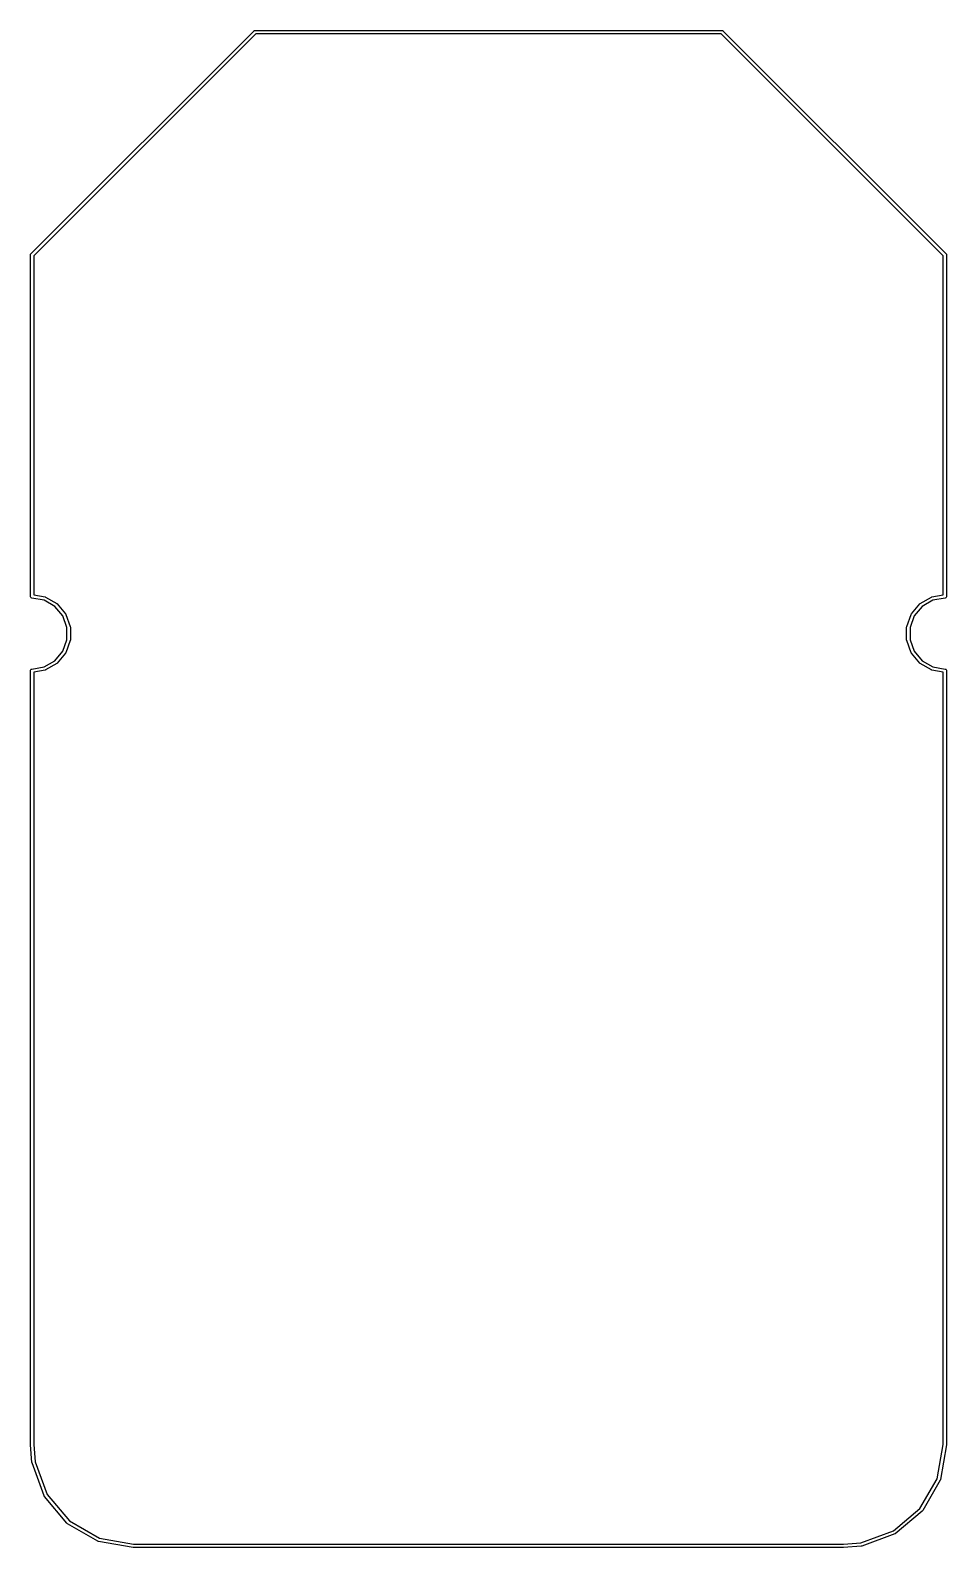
# Model space of a CAD drawing. Extents: x 0 to 27.1, y -44.9 to 0.
import ezdxf

# ---------------------------------------------------------------- set-up
doc = ezdxf.new("R2010")
doc.units = 0
doc.header["$MEASUREMENT"] = 0
doc.layers.add('BLACK', color=7, linetype='CONTINUOUS')

msp = doc.modelspace()

# ---------------------------------------------------------------- linework, layer by layer
at = {"layer": 'Black'}
for p, q in [((6.64783, -0.000382), (6.65, 0)), ((6.65, 0), (20.45, 0)), ((20.45, 0), (20.4522, -0.000382)), ((0.014645, -6.61464), (6.61464, -0.014644)), ((6.67071, -0.1), (0.1, -6.67071)), ((6.61464, -0.014644), (6.61645, -0.013381)), ((6.61645, -0.013381), (6.61786, -0.011698)), ((6.61786, -0.011698), (6.62351, -0.008435)), ((6.62351, -0.008435), (6.62887, -0.004684)), ((6.62887, -0.004684), (6.63099, -0.004114)), ((6.63099, -0.004114), (6.6329, -0.003015)), ((6.6329, -0.003015), (6.63933, -0.001881)), ((6.63933, -0.001881), (6.64564, -0.00019)), ((6.64564, -0.00019), (6.64783, -0.000382)), ((20.4293, -0.1), (6.67071, -0.1)), ((27, -6.67071), (20.4293, -0.1)), ((20.4522, -0.000382), (20.4544, -0.000191)), ((20.4544, -0.000191), (20.4607, -0.00188)), ((20.4607, -0.00188), (20.4671, -0.003015)), ((20.4671, -0.003015), (20.469, -0.004115)), ((20.469, -0.004115), (20.4711, -0.004684)), ((20.4711, -0.004684), (20.4765, -0.008433)), ((20.4765, -0.008433), (20.4821, -0.011698)), ((20.4821, -0.011698), (20.4836, -0.013383)), ((20.4836, -0.013383), (20.4854, -0.014645)), ((20.4854, -0.014645), (27.0854, -6.61464)), ((0, -6.65), (0.000382, -6.64783)), ((0, -16.75), (0, -6.65)), ((0.000191, -6.64564), (0.00188, -6.63934)), ((0.000382, -6.64783), (0.000191, -6.64564)), ((0.00188, -6.63934), (0.003015, -6.6329)), ((0.003015, -6.6329), (0.004115, -6.63099)), ((0.004115, -6.63099), (0.004684, -6.62887)), ((0.004684, -6.62887), (0.008433, -6.62351)), ((0.008433, -6.62351), (0.011698, -6.61786)), ((0.011698, -6.61786), (0.013383, -6.61645)), ((0.013383, -6.61645), (0.014645, -6.61464)), ((0.1, -6.67071), (0.1, -16.708)), ((27, -16.708), (27, -6.67071)), ((27.0854, -6.61464), (27.0866, -6.61645)), ((27.0866, -6.61645), (27.0883, -6.61786)), ((27.0883, -6.61786), (27.0916, -6.62351)), ((27.0916, -6.62351), (27.0953, -6.62887)), ((27.0953, -6.62887), (27.0959, -6.63099)), ((27.0959, -6.63099), (27.097, -6.6329)), ((27.097, -6.6329), (27.0981, -6.63933)), ((27.0981, -6.63933), (27.0998, -6.64564)), ((27.0998, -6.64564), (27.0996, -6.64783)), ((27.0996, -6.64783), (27.1, -6.65)), ((27.1, -6.65), (27.1, -16.75)), ((0.003015, -16.7671), (0, -16.75)), ((0.011698, -16.7821), (0.003015, -16.7671)), ((0.025, -16.7933), (0.011698, -16.7821)), ((0.041318, -16.7992), (0.025, -16.7933)), ((0.408857, -16.864), (0.041318, -16.7992)), ((0.1, -16.708), (0.434899, -16.7671)), ((0.724431, -17.0462), (0.408857, -16.864)), ((0.434899, -16.7671), (0.434905, -16.7671)), ((0.434905, -16.7671), (0.443063, -16.7701)), ((0.443063, -16.7701), (0.451222, -16.773)), ((0.451222, -16.773), (0.451226, -16.773)), ((0.451226, -16.773), (0.782061, -16.964)), ((0.958658, -17.3254), (0.724431, -17.0462)), ((0.782061, -16.964), (0.782066, -16.964)), ((0.782066, -16.964), (0.786751, -16.968)), ((0.786751, -16.968), (0.795369, -16.9752)), ((0.795369, -16.9752), (0.795373, -16.9752)), ((0.795373, -16.9752), (1.04093, -17.2679)), ((26.0591, -17.2679), (26.3046, -16.9752)), ((26.3756, -17.0462), (26.1413, -17.3254)), ((26.3046, -16.9752), (26.3179, -16.9641)), ((26.3046, -16.9752), (26.3046, -16.9752)), ((26.3179, -16.9641), (26.6488, -16.773)), ((26.6911, -16.864), (26.3756, -17.0462)), ((26.6488, -16.773), (26.6569, -16.7701)), ((26.6488, -16.773), (26.6488, -16.773)), ((26.6569, -16.7701), (26.6651, -16.7671)), ((26.6651, -16.7671), (27, -16.708)), ((27.0587, -16.7992), (26.6911, -16.864)), ((27.075, -16.7933), (27.0587, -16.7992)), ((27.0883, -16.7821), (27.075, -16.7933)), ((27.097, -16.7671), (27.0883, -16.7821)), ((27.1, -16.75), (27.097, -16.7671)), ((1.08329, -17.6678), (0.958658, -17.3254)), ((1.04093, -17.2679), (1.04093, -17.2679)), ((1.04093, -17.2679), (1.04644, -17.2774)), ((1.04644, -17.2774), (1.04961, -17.2829)), ((1.04961, -17.2829), (1.04961, -17.2829)), ((1.04961, -17.2829), (1.18027, -17.6419)), ((25.9197, -17.6419), (26.0504, -17.2829)), ((26.1413, -17.3254), (26.0167, -17.6678)), ((26.0504, -17.2829), (26.0591, -17.2679)), ((26.0591, -17.2679), (26.0591, -17.2679)), ((1.08329, -18.0322), (1.08329, -17.6678)), ((1.18027, -17.6419), (1.18329, -17.659)), ((1.18329, -17.659), (1.18329, -18.041)), ((25.9167, -17.659), (25.9197, -17.6419)), ((25.9167, -18.041), (25.9167, -17.659)), ((26.0167, -17.6678), (26.0167, -18.0322)), ((0.724431, -18.6538), (0.958658, -18.3746)), ((0.958658, -18.3746), (1.08329, -18.0322)), ((1.18027, -18.0581), (1.04961, -18.4171)), ((1.18329, -18.041), (1.18027, -18.0581)), ((25.9197, -18.0581), (25.9167, -18.041)), ((26.0504, -18.4171), (25.9197, -18.0581)), ((26.0167, -18.0322), (26.1413, -18.3746)), ((26.1413, -18.3746), (26.3756, -18.6538)), ((0.041318, -18.9008), (0.408857, -18.836)), ((0.408857, -18.836), (0.724431, -18.6538)), ((0.782061, -18.736), (0.451226, -18.927)), ((0.782066, -18.736), (0.782061, -18.736)), ((0.786751, -18.732), (0.782066, -18.736)), ((0.795369, -18.7248), (0.786751, -18.732)), ((0.795373, -18.7248), (0.795369, -18.7248)), ((1.04093, -18.4321), (0.795373, -18.7248)), ((1.04644, -18.4226), (1.04093, -18.4321)), ((1.04093, -18.4321), (1.04093, -18.4321)), ((1.04961, -18.4171), (1.04644, -18.4226)), ((1.04961, -18.4171), (1.04961, -18.4171)), ((26.0591, -18.4321), (26.0504, -18.4171)), ((26.3046, -18.7248), (26.0591, -18.4321)), ((26.0591, -18.4321), (26.0591, -18.4321)), ((26.3179, -18.7359), (26.3046, -18.7248)), ((26.3046, -18.7248), (26.3046, -18.7248)), ((26.6488, -18.927), (26.3179, -18.7359)), ((26.3756, -18.6538), (26.6911, -18.836)), ((26.6911, -18.836), (27.0587, -18.9008)), ((0, -18.95), (0.003015, -18.9329)), ((0, -41.85), (0, -18.95)), ((0.003015, -18.9329), (0.011698, -18.9179)), ((0.011698, -18.9179), (0.014153, -18.9158)), ((0.014153, -18.9158), (0.025, -18.9067)), ((0.025, -18.9067), (0.041318, -18.9008)), ((0.434899, -18.9329), (0.1, -18.992)), ((0.1, -18.992), (0.1, -41.8478)), ((0.434905, -18.9329), (0.434899, -18.9329)), ((0.443063, -18.9299), (0.434905, -18.9329)), ((0.451222, -18.927), (0.443063, -18.9299)), ((0.451226, -18.927), (0.451222, -18.927)), ((26.6569, -18.9299), (26.6488, -18.927)), ((26.6488, -18.927), (26.6488, -18.927)), ((26.6651, -18.9329), (26.6569, -18.9299)), ((27, -18.992), (26.6651, -18.9329)), ((26.6651, -18.9329), (26.6651, -18.9329)), ((27, -41.8456), (27, -18.992)), ((27.0587, -18.9008), (27.075, -18.9067)), ((27.075, -18.9067), (27.0858, -18.9158)), ((27.0858, -18.9158), (27.0883, -18.9179)), ((27.0883, -18.9179), (27.097, -18.9329)), ((27.097, -18.9329), (27.1, -18.95)), ((27.1, -18.95), (27.1, -41.85)), ((0.000382, -41.8522), (0, -41.85)), ((0.00019, -41.8544), (0.000382, -41.8522)), ((0.045767, -42.3753), (0.00019, -41.8544)), ((0.1, -41.8478), (0.144813, -42.36)), ((26.8214, -42.8587), (27, -41.8456)), ((27.0992, -41.8587), (26.9183, -42.8847)), ((27.1, -41.85), (27.0992, -41.8543)), ((27.0992, -41.8543), (27.0992, -41.8587)), ((0.047458, -42.3816), (0.045767, -42.3753)), ((0.048592, -42.388), (0.047458, -42.3816)), ((0.404938, -43.3671), (0.048592, -42.388)), ((0.144813, -42.36), (0.495894, -43.3246)), ((26.3092, -43.7457), (26.8214, -42.8587)), ((26.9124, -42.9011), (26.3914, -43.8034)), ((26.9153, -42.8929), (26.9124, -42.9011)), ((26.9124, -42.9011), (26.9124, -42.9011)), ((26.9183, -42.8847), (26.9153, -42.8929)), ((26.9183, -42.8847), (26.9183, -42.8847)), ((0.404939, -43.3671), (0.404938, -43.3671)), ((0.410444, -43.3766), (0.404939, -43.3671)), ((0.413622, -43.3821), (0.410444, -43.3766)), ((0.413625, -43.3821), (0.413622, -43.3821)), ((1.08333, -44.1803), (0.413625, -43.3821)), ((0.495894, -43.3246), (1.15427, -44.1092)), ((25.5246, -44.4041), (26.3092, -43.7457)), ((26.3803, -43.8167), (25.5821, -44.4864)), ((26.3914, -43.8034), (26.3803, -43.8167)), ((26.3914, -43.8034), (26.3914, -43.8034)), ((1.09664, -44.1914), (1.08333, -44.1803)), ((1.99894, -44.7124), (1.09664, -44.1914)), ((1.09664, -44.1914), (1.09664, -44.1914)), ((1.15427, -44.1092), (2.0413, -44.6214)), ((24.56, -44.7552), (25.5246, -44.4041)), ((2.0071, -44.7153), (1.99894, -44.7124)), ((1.99894, -44.7124), (1.99894, -44.7124)), ((2.01526, -44.7183), (2.0071, -44.7153)), ((3.04132, -44.8992), (2.01526, -44.7183)), ((2.01526, -44.7183), (2.01526, -44.7183)), ((2.0413, -44.6214), (3.05437, -44.8)), ((3.04569, -44.8992), (3.04132, -44.8992)), ((3.05, -44.9), (3.04569, -44.8992)), ((24.05, -44.9), (3.05, -44.9)), ((3.05437, -44.8), (24.0478, -44.8)), ((24.0478, -44.8), (24.56, -44.7552)), ((24.0522, -44.8996), (24.05, -44.9)), ((24.0544, -44.8998), (24.0522, -44.8996)), ((24.5753, -44.8542), (24.0544, -44.8998)), ((24.5816, -44.8525), (24.5753, -44.8542)), ((24.588, -44.8514), (24.5816, -44.8525)), ((25.5671, -44.4951), (24.588, -44.8514)), ((25.5766, -44.4896), (25.5671, -44.4951)), ((25.5671, -44.4951), (25.5671, -44.4951)), ((25.5821, -44.4864), (25.5766, -44.4896)), ((25.5821, -44.4864), (25.5821, -44.4864))]:
    msp.add_line(p, q, dxfattribs=at)

doc.saveas('drawing.dxf')
